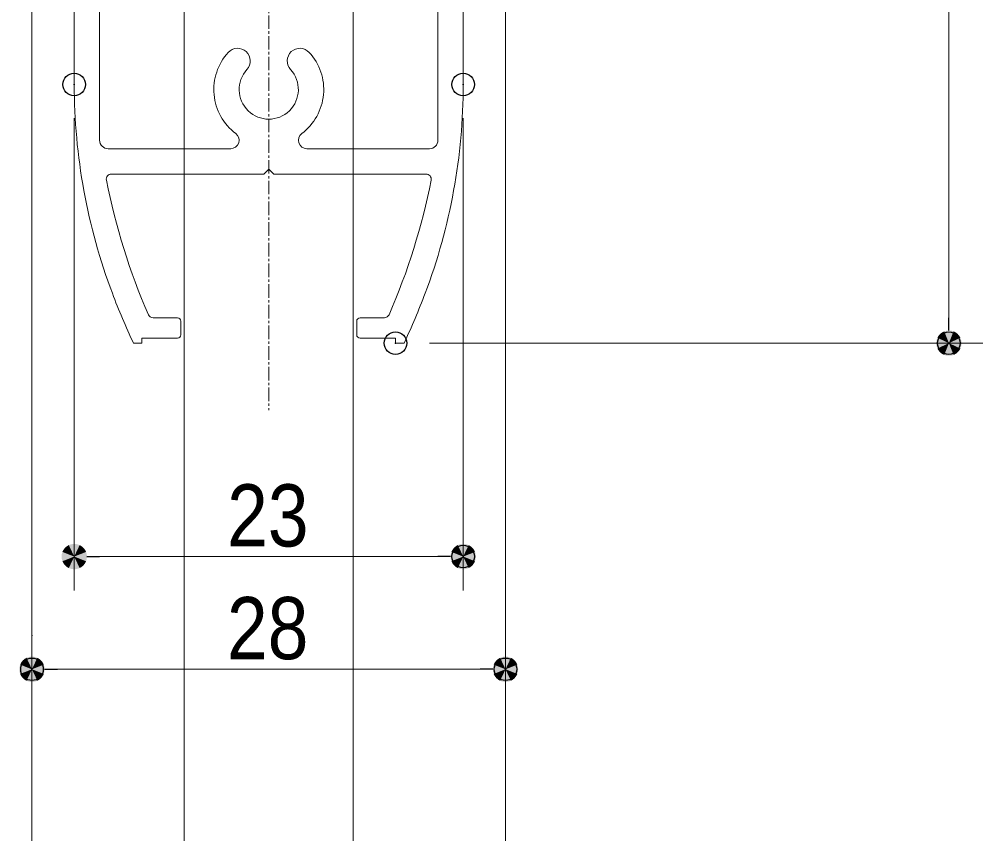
# Model space of a CAD drawing. Units: millimetres, scale not verified. Extents: x -4547 to 4547, y -2305 to 2305.
# Drawn here: x 636.1 to 1063.4, y -374.3 to -13 of the extents above; entities that cross this region are included whole.
import ezdxf
from ezdxf.enums import TextEntityAlignment as Align

# ---------------------------------------------------------------- set-up
doc = ezdxf.new("R2010")
doc.units = ezdxf.units.MM
doc.header["$LTSCALE"] = 20
doc.header["$PDMODE"] = 32
doc.header["$PDSIZE"] = 10
doc.linetypes.add('USER4', pattern=[9.172222, 5.997222, -1.058333, 1.058333, -1.058333])
for name, color, linetype, lineweight in [('0-1_2寸法-1', 7, 'Continuous', 15), ('0-2_0', 7, 'Continuous', 25), ('0-5_3一般', 7, 'Continuous', 15)]:
    doc.layers.add(name, color=color, linetype=linetype, lineweight=lineweight)
doc.layers.add('0-3_Defpoints', color=7, linetype='Continuous')
doc.styles.add('ＭＳ Ｐゴシック', font='')
doc.styles.get('ＭＳ Ｐゴシック').set_extended_font_data('MS PGothic')

# ---------------------------------------------------------------- blocks, each defined once
blk = doc.blocks.new('_Dot')
at = {"layer": '0-2_0'}
blk.add_line((-10, 0), (-20, 0), dxfattribs=at)
for points in [[(0, 0), (-7.29, 6.85), (-6.37, 7.71)], [(0, 0), (-6.37, 7.71), (-5.36, 8.44)], [(0, 0), (-5.36, 8.44), (-4.26, 9.05)], [(0, 0), (-4.26, 9.05), (-3.09, 9.51)], [(0, 0), (-3.09, 9.51), (-1.87, 9.82)], [(0, 0), (-1.87, 9.82), (-0.63, 9.98)], [(0, 0), (-0.63, 9.98), (0.63, 9.98)], [(0, 0), (0.63, 9.98), (1.87, 9.82)], [(0, 0), (1.87, 9.82), (3.09, 9.51)], [(0, 0), (3.09, 9.51), (4.26, 9.05)], [(0, 0), (4.26, 9.05), (5.36, 8.44)], [(0, 0), (5.36, 8.44), (6.37, 7.71)], [(0, 0), (6.37, 7.71), (7.29, 6.85)], [(0, 0), (-10, 0), (-9.92, 1.25)], [(0, 0), (-9.92, -1.25), (-10, 0)], [(0, 0), (-9.92, 1.25), (-9.69, 2.49)], [(0, 0), (-9.69, -2.49), (-9.92, -1.25)], [(0, 0), (-9.69, 2.49), (-9.3, 3.68)], [(0, 0), (-9.3, -3.68), (-9.69, -2.49)], [(0, 0), (-9.3, 3.68), (-8.76, 4.82)], [(0, 0), (-8.76, -4.82), (-9.3, -3.68)], [(0, 0), (-8.76, 4.82), (-8.09, 5.88)], [(0, 0), (-8.09, -5.88), (-8.76, -4.82)], [(0, 0), (-8.09, 5.88), (-7.29, 6.85)], [(0, 0), (-7.29, -6.85), (-8.09, -5.88)], [(0, 0), (-6.37, -7.71), (-7.29, -6.85)], [(0, 0), (-5.36, -8.44), (-6.37, -7.71)], [(0, 0), (-4.26, -9.05), (-5.36, -8.44)], [(0, 0), (-3.09, -9.51), (-4.26, -9.05)], [(0, 0), (-1.87, -9.82), (-3.09, -9.51)], [(0, 0), (-0.63, -9.98), (-1.87, -9.82)], [(0, 0), (0.63, -9.98), (-0.63, -9.98)], [(0, 0), (7.29, 6.85), (8.09, 5.88)], [(0, 0), (8.09, 5.88), (8.76, 4.82)], [(0, 0), (8.76, 4.82), (9.3, 3.68)], [(0, 0), (9.3, 3.68), (9.69, 2.49)], [(0, 0), (9.69, 2.49), (9.92, 1.25)], [(0, 0), (9.92, 1.25), (10, 0)], [(0, 0), (1.87, -9.82), (0.63, -9.98)], [(0, 0), (3.09, -9.51), (1.87, -9.82)], [(0, 0), (4.26, -9.05), (3.09, -9.51)], [(0, 0), (5.36, -8.44), (4.26, -9.05)], [(0, 0), (6.37, -7.71), (5.36, -8.44)], [(0, 0), (7.29, -6.85), (6.37, -7.71)], [(0, 0), (8.09, -5.88), (7.29, -6.85)], [(0, 0), (8.76, -4.82), (8.09, -5.88)], [(0, 0), (9.3, -3.68), (8.76, -4.82)], [(0, 0), (9.69, -2.49), (9.3, -3.68)], [(0, 0), (9.92, -1.25), (9.69, -2.49)], [(0, 0), (10, 0), (9.92, -1.25)]]:
    blk.add_solid(points, dxfattribs=at)
blk = doc.blocks.new('グループ-20')
at = {"layer": '0-5_3一般', "linetype": 'USER4', "lineweight": 5}
blk.add_line((41747.6, 14694), (41747.6, -3299.9), dxfattribs=at)
at = {"layer": '0-5_3一般', "lineweight": 5}
for p, q in [((40022.6, 6969), (40022.6, -411.3)), ((43472.6, 6969), (43472.6, -411.3)), ((40247.6, 4392.8), (40247.6, -906)), ((43247.6, 4392.8), (43247.6, -906)), ((41410.1, -981), (40322.6, -981)), ((43172.6, -981), (42085.1, -981)), ((41747.6, -1161), (41702.6, -1206)), ((41792.6, -1206), (41747.6, -1161)), ((41702.6, -1206), (40351.7, -1206)), ((43143.4, -1206), (41792.6, -1206)), ((40721.5, -2481), (40937.6, -2481)), ((40967.6, -2511), (40967.6, -2631)), ((42527.6, -2511), (42527.6, -2631)), ((42557.6, -2481), (42773.6, -2481)), ((42557.6, -2661), (42872.6, -2661)), ((42872.6, -2661), (42872.6, -2706)), ((42872.6, -2706), (42947.6, -2706))]:
    blk.add_line(p, q, dxfattribs=at)
blk.add_lwpolyline([(40937.6, -2661), (40622.6, -2661), (40622.6, -2706), (40547.6, -2706)], dxfattribs=at)
for centre, radius, start, end in [((41747.6, -456), 487.5, 137.4576, 233.1301), ((41471.3, -202.4), 112.5, 317.4576, 137.4576), ((42023.8, -202.4), 112.5, 42.5424, 222.5424), ((41747.6, -456), 487.5, 306.8699, 42.5424), ((41747.6, -456), 262.5, 137.4576, 42.5424), ((45272.6, -411.3), 5250, 180, 200.66323), ((38222.6, -411.3), 5250, 339.33677, 0), ((41410.1, -906), 75, 270, 53.1301), ((42085.1, -906), 75, 126.8699, 270), ((40322.6, -906), 75, 180, 270), ((43172.6, -906), 75, 270, 0), ((40351.7, -1251), 45, 90, 191.11238), ((45974.3, -146.6), 5775, 191.11238, 203.54944), ((37520.8, -146.6), 5775, 336.45056, 348.88762), ((43143.4, -1251), 45, 348.88762, 90), ((45974.3, -146.6), 6000, 200.66323, 205.2495), ((37520.8, -146.6), 6000, 334.7505, 339.33677), ((40721.5, -2436), 45, 203.54944, 270), ((42773.6, -2436), 45, 270, 336.45056), ((40937.6, -2511), 30, 0, 90), ((42557.6, -2511), 30, 90, 180), ((40937.6, -2631), 30, 270, 0), ((42557.6, -2631), 30, 180, 270)]:
    blk.add_arc(centre, radius, start, end, dxfattribs=at)
blk = doc.blocks.new('グループ-27')
at = {"layer": '0-5_3一般', "lineweight": 5}
for p, q in [((39647.6, -31971.3), (39647.6, 7044)), ((42497.6, 7044), (42497.6, -31971.3))]:
    blk.add_line(p, q, dxfattribs=at)
blk.add_lwpolyline([(40997.6, -31971.3), (40997.6, 7044), (42497.6, 7044), (43847.6, 7044), (43847.6, -31971.3)], dxfattribs=at)
blk = doc.blocks.new('グループ-34')
at = {"layer": '0-5_3一般'}
for name in ['グループ-20', 'グループ-27']:
    blk.add_blockref(name, (0, 0), dxfattribs=at)
blk = doc.blocks.new('グループ-36')
at = {"layer": '0-5_3一般'}
blk.add_blockref('グループ-34', (0, 0), dxfattribs=at)

msp = doc.modelspace()

# ---------------------------------------------------------------- linework, layer by layer
at = {"layer": '0-1_2寸法-1'}
for p, q in [((1048.38, 319.56), (1048.38, -145.43)), ((660.5, -56.95), (660.5, -266.38)), ((833, -56.95), (833, -266.38)), ((818, -156.69), (1063.38, -156.69)), ((671.76, -251.38), (821.75, -251.38)), ((641.75, -286.38), (641.95, -286.38)), ((851.75, -286.38), (851.95, -286.38)), ((840.5, -301.38), (653.01, -301.38))]:
    msp.add_line(p, q, dxfattribs=at)
at = {"layer": '0-3_Defpoints'}
for p in [(660.5, -41.95), (833, -41.95), (803, -156.69), (1048.38, -156.69), (833, -251.38), (641.75, -301.38), (851.75, -301.38)]:
    msp.add_point(p, dxfattribs=at)

# ---------------------------------------------------------------- block references
at = {"layer": '0-1_2寸法-1', "xscale": 0.5627563, "yscale": 0.5627563}
for p, rotation in [((1048.38, -156.69), 270), ((660.5, -251.38), 180), ((641.75, -301.38), 180)]:
    msp.add_blockref('_Dot', p, dxfattribs=dict(at, rotation=rotation))
for p in [(833, -251.38), (851.75, -301.38)]:
    msp.add_blockref('_Dot', p, dxfattribs=at)
at = {"layer": '0-5_3一般', "xscale": 0.05, "yscale": 0.05}
msp.add_blockref('グループ-36', (-1340.62, -21.39), dxfattribs=at)

# ---------------------------------------------------------------- texts
at = {"layer": '0-1_2寸法-1', "style": 'ＭＳ Ｐゴシック', "width": 0.9}
for s, p in [('23', (728.31, -255.17)), ('28', (728.23, -305.17))]:
    msp.add_text(s, height=27.57, dxfattribs=at).set_placement(p, align=Align.BOTTOM_LEFT)

doc.saveas('drawing.dxf')
